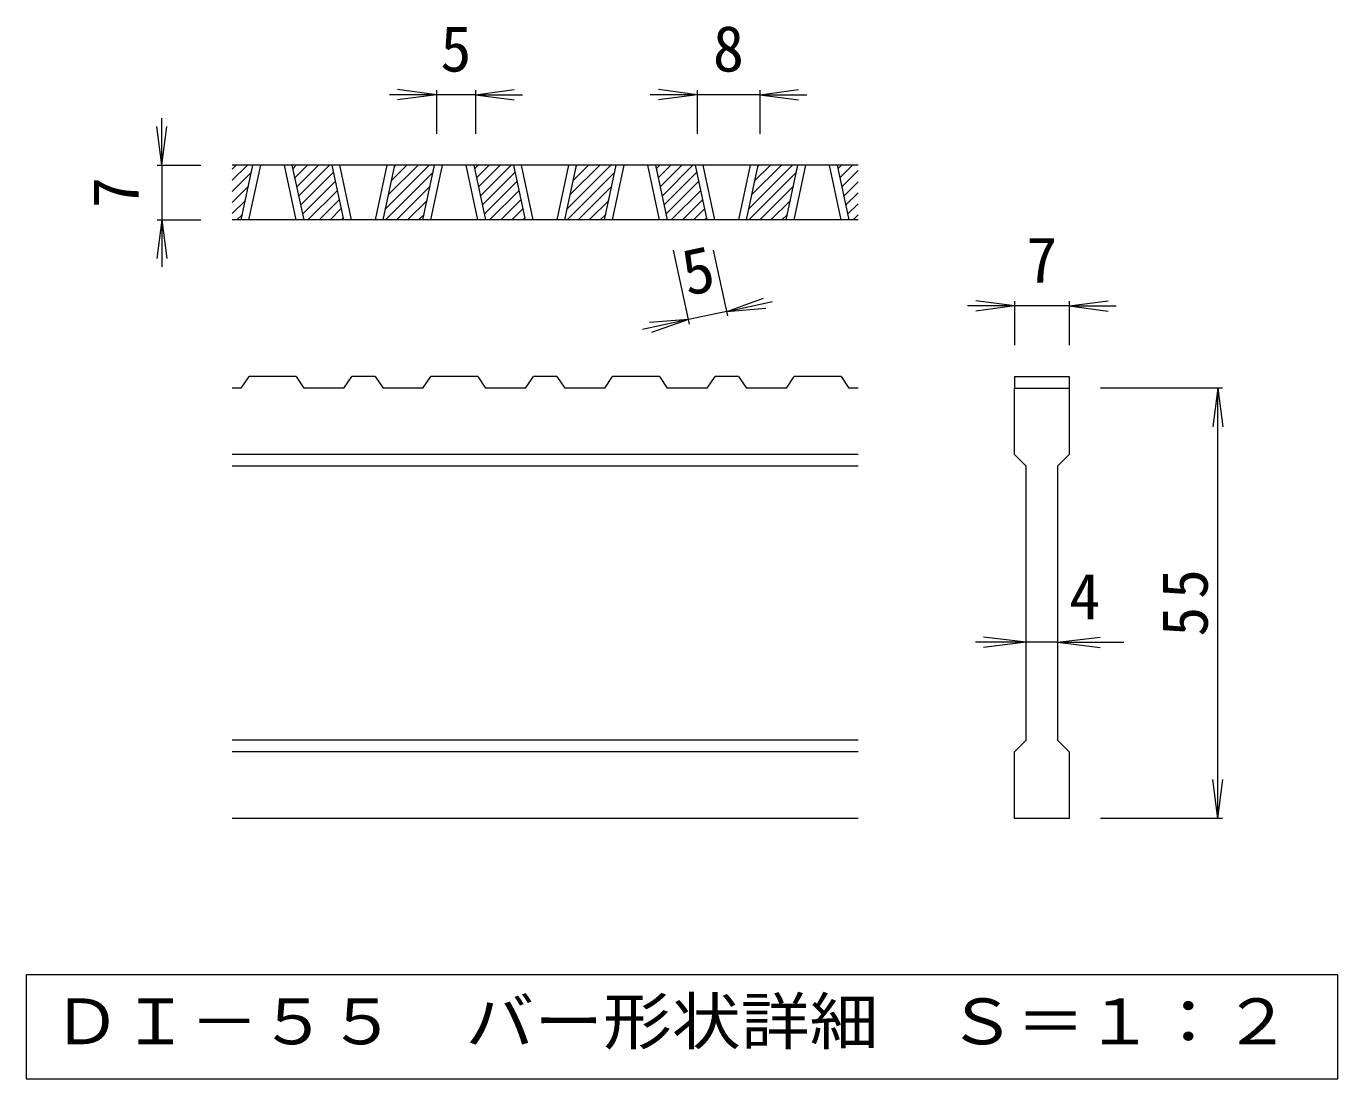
# Model space of a CAD drawing. Units: millimetres on the paper, enlarged 10 times, with parts at other scales. Extents: x -2136 to 2703, y -1943 to 1784.
# Drawn here: x -1813 to -975, y -1493 to -820 of the extents above; entities that cross this region are included whole.
import ezdxf
from ezdxf.enums import TextEntityAlignment as Align

# ---------------------------------------------------------------- set-up
doc = ezdxf.new("R2010")
doc.units = ezdxf.units.MM
doc.header["$LTSCALE"] = 10
doc.layers.add('D-0', color=3, linetype='Continuous', lineweight=9)
doc.layers.add('D-4', color=7, linetype='Continuous', lineweight=9)
doc.styles.add('ＭＳ ゴシック', font='')
doc.styles.get('ＭＳ ゴシック').set_extended_font_data('MS Gothic')

msp = doc.modelspace()

# ---------------------------------------------------------------- linework, layer by layer
at = {"layer": 'D-0'}
for p, q in [((-1281.63, -909.04), (-1681.63, -909.04)), ((-1681.63, -911.68), (-1678.99, -909.04)), ((-1681.63, -918.75), (-1671.92, -909.04)), ((-1681.63, -925.82), (-1669.37, -913.56)), ((-1675.9, -944.04), (-1668.41, -909.04)), ((-1670.9, -944.04), (-1663.41, -909.04)), ((-1648.41, -909.04), (-1640.92, -944.04)), ((-1643.41, -909.04), (-1635.92, -944.04)), ((-1642.92, -911.32), (-1640.64, -909.04)), ((-1641.67, -917.14), (-1633.57, -909.04)), ((-1640.42, -922.97), (-1626.5, -909.04)), ((-1639.18, -928.79), (-1619.43, -909.04)), ((-1637.93, -934.61), (-1616.87, -913.56)), ((-1610.35, -944.04), (-1617.84, -909.04)), ((-1605.35, -944.04), (-1612.84, -909.04)), ((-1582.86, -909.04), (-1590.35, -944.04)), ((-1577.84, -909.04), (-1585.33, -944.04)), ((-1583.84, -937.09), (-1555.79, -909.04)), ((-1583.72, -944.04), (-1553.24, -913.56)), ((-1581.92, -928.1), (-1562.86, -909.04)), ((-1579.99, -919.1), (-1569.93, -909.04)), ((-1578.07, -910.11), (-1577, -909.04)), ((-1559.76, -944.04), (-1552.27, -909.04)), ((-1554.76, -944.04), (-1547.27, -909.04)), ((-1532.27, -909.04), (-1524.78, -944.04)), ((-1527.27, -909.04), (-1519.78, -944.04)), ((-1526.79, -911.32), (-1524.51, -909.04)), ((-1525.54, -917.14), (-1517.44, -909.04)), ((-1524.29, -922.97), (-1510.36, -909.04)), ((-1523.05, -928.79), (-1503.29, -909.04)), ((-1521.8, -934.61), (-1500.74, -913.56)), ((-1494.22, -944.04), (-1501.71, -909.04)), ((-1489.22, -944.04), (-1496.71, -909.04)), ((-1466.73, -909.04), (-1474.22, -944.04)), ((-1461.71, -909.04), (-1469.2, -944.04)), ((-1467.71, -937.09), (-1439.65, -909.04)), ((-1467.58, -944.04), (-1437.11, -913.56)), ((-1465.79, -928.1), (-1446.73, -909.04)), ((-1463.86, -919.1), (-1453.8, -909.04)), ((-1461.94, -910.11), (-1460.87, -909.04)), ((-1443.63, -944.04), (-1436.14, -909.04)), ((-1438.63, -944.04), (-1431.14, -909.04)), ((-1416.14, -909.04), (-1408.65, -944.04)), ((-1411.14, -909.04), (-1403.65, -944.04)), ((-1410.65, -911.32), (-1408.37, -909.04)), ((-1409.41, -917.14), (-1401.3, -909.04)), ((-1408.16, -922.97), (-1394.23, -909.04)), ((-1406.91, -928.79), (-1387.16, -909.04)), ((-1405.67, -934.61), (-1384.61, -913.56)), ((-1378.08, -944.04), (-1385.57, -909.04)), ((-1373.08, -944.04), (-1380.57, -909.04)), ((-1350.6, -909.04), (-1358.08, -944.04)), ((-1345.57, -909.04), (-1353.06, -944.04)), ((-1351.58, -937.09), (-1323.52, -909.04)), ((-1351.45, -944.04), (-1320.98, -913.56)), ((-1349.65, -928.1), (-1330.59, -909.04)), ((-1347.73, -919.1), (-1337.66, -909.04)), ((-1345.8, -910.11), (-1344.74, -909.04)), ((-1327.5, -944.04), (-1320.01, -909.04)), ((-1322.5, -944.04), (-1315.01, -909.04)), ((-1300.01, -909.04), (-1292.52, -944.04)), ((-1295.01, -909.04), (-1287.52, -944.04)), ((-1294.52, -911.32), (-1292.24, -909.04)), ((-1293.27, -917.14), (-1285.17, -909.04)), ((-1292.03, -922.97), (-1281.63, -912.57)), ((-1636.69, -940.44), (-1615.63, -919.38)), ((-1520.55, -940.44), (-1499.49, -919.38)), ((-1404.42, -940.44), (-1383.36, -919.38)), ((-1290.78, -928.79), (-1281.63, -919.64)), ((-1681.63, -932.89), (-1671.3, -922.56)), ((-1633.21, -944.04), (-1614.38, -925.2)), ((-1576.64, -944.04), (-1555.17, -922.56)), ((-1517.08, -944.04), (-1498.25, -925.2)), ((-1460.51, -944.04), (-1439.03, -922.56)), ((-1400.95, -944.04), (-1382.12, -925.2)), ((-1344.38, -944.04), (-1322.9, -922.56)), ((-1289.54, -934.61), (-1281.63, -926.71)), ((-1681.63, -939.96), (-1673.22, -931.56)), ((-1626.14, -944.04), (-1613.13, -931.03)), ((-1619.07, -944.04), (-1611.89, -936.85)), ((-1569.57, -944.04), (-1557.09, -931.56)), ((-1510.01, -944.04), (-1497, -931.03)), ((-1502.94, -944.04), (-1495.75, -936.85)), ((-1453.44, -944.04), (-1440.96, -931.56)), ((-1393.88, -944.04), (-1380.87, -931.03)), ((-1386.81, -944.04), (-1379.62, -936.85)), ((-1337.31, -944.04), (-1324.83, -931.56)), ((-1288.29, -940.44), (-1281.63, -933.78)), ((-1281.63, -944.04), (-1681.63, -944.04)), ((-1678.63, -944.04), (-1675.15, -940.55)), ((-1612, -944.04), (-1610.64, -942.68)), ((-1562.5, -944.04), (-1559.02, -940.55)), ((-1495.87, -944.04), (-1494.51, -942.68)), ((-1446.37, -944.04), (-1442.89, -940.55)), ((-1379.74, -944.04), (-1378.38, -942.68)), ((-1330.24, -944.04), (-1326.75, -940.55)), ((-1284.82, -944.04), (-1281.63, -940.85)), ((-1675.81, -1051.54), (-1670.81, -1044.04)), ((-1640.83, -1044.04), (-1670.81, -1044.04)), ((-1640.83, -1044.04), (-1635.83, -1051.54)), ((-1610.26, -1051.54), (-1605.26, -1044.04)), ((-1590.26, -1044.04), (-1605.26, -1044.04)), ((-1590.26, -1044.04), (-1585.24, -1051.54)), ((-1559.68, -1051.54), (-1554.68, -1044.04)), ((-1524.7, -1044.04), (-1554.68, -1044.04)), ((-1524.7, -1044.04), (-1519.7, -1051.54)), ((-1494.13, -1051.54), (-1489.13, -1044.04)), ((-1474.13, -1044.04), (-1489.13, -1044.04)), ((-1474.13, -1044.04), (-1469.11, -1051.54)), ((-1443.54, -1051.54), (-1438.54, -1044.04)), ((-1408.56, -1044.04), (-1438.54, -1044.04)), ((-1408.56, -1044.04), (-1403.56, -1051.54)), ((-1378, -1051.54), (-1373, -1044.04)), ((-1358, -1044.04), (-1373, -1044.04)), ((-1358, -1044.04), (-1352.98, -1051.54)), ((-1327.41, -1051.54), (-1322.41, -1044.04)), ((-1292.43, -1044.04), (-1322.41, -1044.04)), ((-1292.43, -1044.04), (-1287.43, -1051.54)), ((-1181.63, -1044.04), (-1181.63, -1051.54)), ((-1675.81, -1051.54), (-1681.63, -1051.54)), ((-1610.26, -1051.54), (-1635.83, -1051.54)), ((-1559.68, -1051.54), (-1585.24, -1051.54)), ((-1494.13, -1051.54), (-1519.7, -1051.54)), ((-1443.54, -1051.54), (-1469.11, -1051.54)), ((-1378, -1051.54), (-1403.56, -1051.54)), ((-1327.41, -1051.54), (-1352.98, -1051.54)), ((-1281.63, -1051.54), (-1287.43, -1051.54)), ((-1181.63, -1051.54), (-1146.63, -1051.54)), ((-1181.63, -1094.04), (-1181.63, -1051.54)), ((-1146.63, -1051.54), (-1146.63, -1094.04)), ((-1281.63, -1094.04), (-1681.63, -1094.04)), ((-1181.63, -1094.04), (-1174.13, -1101.54)), ((-1154.13, -1101.54), (-1146.63, -1094.04)), ((-1281.63, -1101.54), (-1681.63, -1101.54)), ((-1174.13, -1276.54), (-1174.13, -1101.54)), ((-1154.13, -1101.54), (-1154.13, -1276.54)), ((-1281.63, -1276.54), (-1681.63, -1276.54)), ((-1181.63, -1284.04), (-1174.13, -1276.54)), ((-1154.13, -1276.54), (-1146.63, -1284.04)), ((-1281.63, -1284.04), (-1681.63, -1284.04)), ((-1181.63, -1326.54), (-1181.63, -1284.04)), ((-1146.63, -1284.04), (-1146.63, -1326.54)), ((-1281.63, -1326.54), (-1681.63, -1326.54)), ((-1146.63, -1326.54), (-1181.63, -1326.54))]:
    msp.add_line(p, q, dxfattribs=at)
msp.add_lwpolyline([(-1181.63, -1044.04), (-1146.63, -1044.04), (-1146.63, -1051.54)], dxfattribs=at)
at = {"layer": 'D-0', "color": 7}
msp.add_lwpolyline([(-1813.28, -1426.54), (-1813.28, -1492.99), (-974.98, -1492.99), (-974.98, -1426.54)], close=True, dxfattribs=at)
at = {"layer": 'D-4'}
for p, q in [((-1551.13, -864.04), (-1575.92, -860.77)), ((-1551.13, -861.04), (-1551.13, -889.04)), ((-1526.13, -864.04), (-1501.35, -860.77)), ((-1526.13, -861.04), (-1526.13, -889.04)), ((-1384.43, -864.04), (-1409.22, -860.77)), ((-1384.43, -861.04), (-1384.43, -889.04)), ((-1344.43, -864.04), (-1319.65, -860.77)), ((-1344.43, -861.04), (-1344.43, -889.04)), ((-1551.13, -864.04), (-1581.13, -864.04)), ((-1551.13, -864.04), (-1575.92, -867.3)), ((-1526.13, -864.04), (-1551.13, -864.04)), ((-1526.13, -864.04), (-1501.35, -867.3)), ((-1526.13, -864.04), (-1496.13, -864.04)), ((-1384.43, -864.04), (-1414.43, -864.04)), ((-1384.43, -864.04), (-1409.22, -867.3)), ((-1344.43, -864.04), (-1384.43, -864.04)), ((-1344.43, -864.04), (-1319.65, -867.3)), ((-1344.43, -864.04), (-1314.43, -864.04)), ((-1726.63, -909.04), (-1726.63, -879.04)), ((-1726.63, -909.04), (-1729.89, -884.25)), ((-1726.63, -909.04), (-1723.37, -884.25)), ((-1729.63, -909.04), (-1701.63, -909.04)), ((-1726.63, -909.04), (-1726.63, -944.04)), ((-1726.63, -944.04), (-1729.89, -968.82)), ((-1729.63, -944.04), (-1701.63, -944.04)), ((-1726.63, -944.04), (-1723.37, -968.82)), ((-1726.63, -944.04), (-1726.63, -974.04)), ((-1389.39, -1010.67), (-1399.51, -963.39)), ((-1364.94, -1005.44), (-1373.94, -963.39)), ((-1365.57, -1002.51), (-1342.02, -994.13)), ((-1365.57, -1002.51), (-1336.24, -996.23)), ((-1181.63, -999.04), (-1206.42, -995.77)), ((-1181.63, -996.04), (-1181.63, -1024.04)), ((-1146.63, -999.04), (-1121.84, -995.77)), ((-1146.63, -996.04), (-1146.63, -1024.04)), ((-1365.57, -1002.51), (-1390.02, -1007.74)), ((-1365.57, -1002.51), (-1340.65, -1000.51)), ((-1181.63, -999.04), (-1211.63, -999.04)), ((-1181.63, -999.04), (-1206.42, -1002.3)), ((-1146.63, -999.04), (-1181.63, -999.04)), ((-1146.63, -999.04), (-1121.84, -1002.3)), ((-1146.63, -999.04), (-1116.63, -999.04)), ((-1390.02, -1007.74), (-1419.35, -1014.02)), ((-1390.02, -1007.74), (-1414.94, -1009.73)), ((-1390.02, -1007.74), (-1413.57, -1016.12)), ((-1048.63, -1051.54), (-1126.63, -1051.54)), ((-1051.63, -1051.54), (-1054.89, -1076.32)), ((-1051.63, -1051.54), (-1048.37, -1076.32)), ((-1051.63, -1326.54), (-1051.63, -1051.54)), ((-1174.13, -1214.04), (-1206.63, -1214.04)), ((-1174.13, -1214.04), (-1201.42, -1210.77)), ((-1174.13, -1214.04), (-1201.42, -1217.3)), ((-1154.13, -1214.04), (-1174.13, -1214.04)), ((-1154.13, -1214.04), (-1126.84, -1210.77)), ((-1154.13, -1214.04), (-1126.84, -1217.3)), ((-1154.13, -1214.04), (-1111.63, -1214.04)), ((-1051.63, -1326.54), (-1054.89, -1301.75)), ((-1051.63, -1326.54), (-1048.37, -1301.75)), ((-1048.63, -1326.54), (-1126.63, -1326.54))]:
    msp.add_line(p, q, dxfattribs=at)

# ---------------------------------------------------------------- texts
at = {"layer": 'D-0', "color": 2, "style": 'ＭＳ ゴシック', "width": 1.1}
msp.add_text('ＤＩ－５５\u3000バー形状詳細\u3000Ｓ＝１：２', height=29.33, dxfattribs=at).set_placement((-1796.63, -1479.76), align=Align.BOTTOM_LEFT)
at = {"layer": 'D-4', "color": 2, "style": 'ＭＳ ゴシック'}
for s, p in [('5', (-1548.63, -858.04)), ('8', (-1374.43, -858.04)), ('7', (-1174.13, -993.04)), ('4', (-1146.63, -1208.04))]:
    msp.add_text(s, height=29.33, dxfattribs=at).set_placement(p, align=Align.BOTTOM_LEFT)
for s, rotation, p in [('7', 90, (-1732.63, -936.54)), ('5', 12.079, (-1388.83, -1001.35))]:
    msp.add_text(s, height=29.33, rotation=rotation, dxfattribs=at).set_placement(p, align=Align.BOTTOM_LEFT)
at = {"layer": 'D-4', "color": 2, "insert": (-1057.63, -1210.29), "char_height": 29.33, "attachment_point": 7, "rotation": 90, "style": 'ＭＳ ゴシック'}
msp.add_mtext('\\T1.27;\\W0.95;55', dxfattribs=at)

doc.saveas('drawing.dxf')
